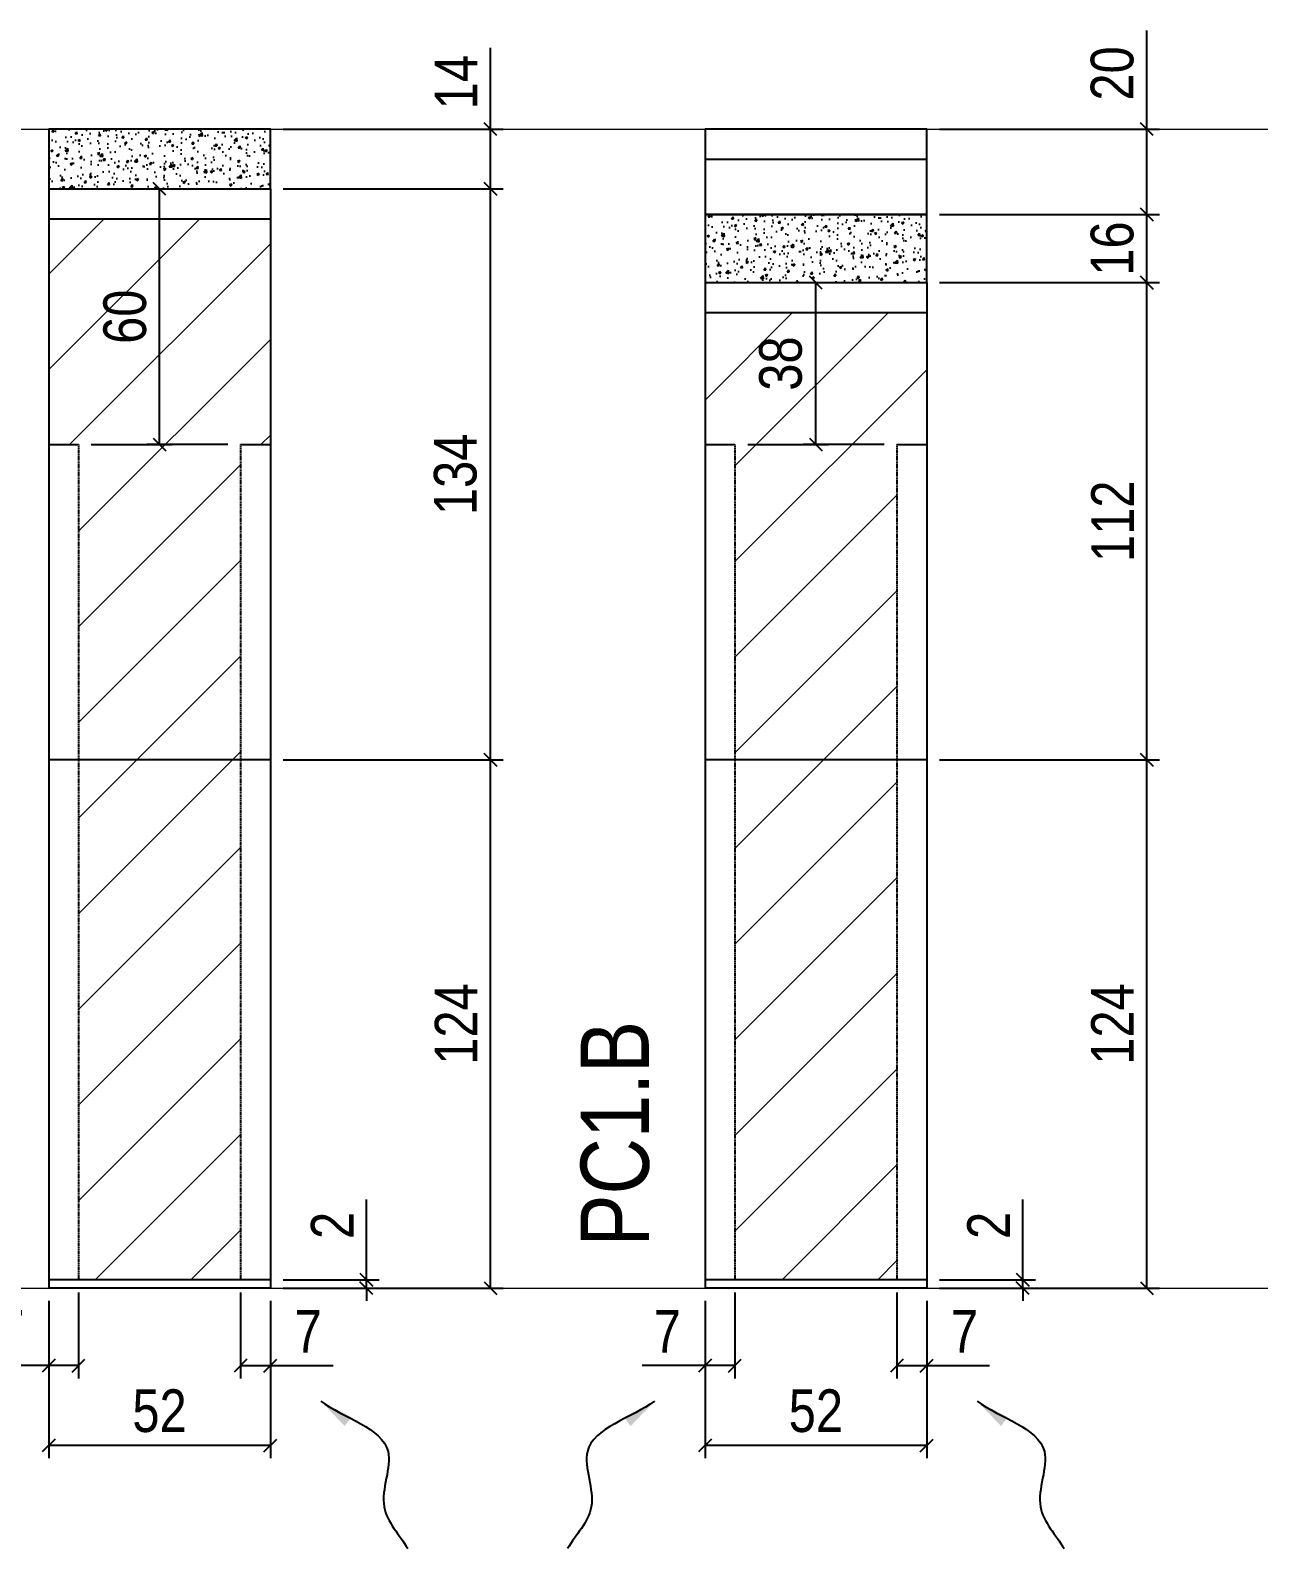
# Model space of a CAD drawing. Extents: x 2282 to 12463, y 760 to 16806.
# Drawn here: x 8032.9 to 8321.1, y 14872.5 to 15228.9 of the extents above; entities that cross this region are included whole.
import ezdxf

# ---------------------------------------------------------------- set-up
doc = ezdxf.new("R2010")
doc.units = 0
doc.linetypes.add('HIDDEN', pattern=[0.375, 0.25, -0.125])
doc.layers.add('CARIMBO', color=255, linetype='Continuous', lineweight=9)
doc.layers.add('Hachura', color=251, linetype='Continuous', lineweight=9)
for name, color, linetype in [('COTA', 241, 'Continuous'), ('NOMENCLATURA', 7, 'Continuous'), ('Painéis', 200, 'Continuous'), ('SARR_2.2x7', 40, 'Continuous')]:
    doc.layers.add(name, color=color, linetype=linetype)
doc.styles.add('ARIAL_NARROW', font='ARIALN.TTF', dxfattribs={"height": 0.2})
doc.styles.add('COTA TECNICA', font='techl___.ttf', dxfattribs={"height": 10})
doc.styles.add('COTA TECNICA-50', font='techl___.ttf', dxfattribs={"height": 10})
doc.styles.get("Standard").update_dxf_attribs({"font": 'arial.ttf'})
doc.dimstyles.new('COTA PAINEL-50', dxfattribs={"dimtxt": 10, "dimasz": 3, "dimexe": 3, "dimexo": 3, "dimgap": 3, "dimtad": 1, "dimdec": 1, "dimzin": 12, "dimdsep": 46, "dimtxsty": 'COTA TECNICA-50', "dimblk1": 'OBLIQUE', "dimblk2": 'OBLIQUE', "dimsah": 1, "dimcen": 0.9, "dimclrd": 4, "dimclre": 4, "dimclrt": 240, "dimadec": 1, "dimazin": 3, "dimtfac": 1, "dimtdec": 1, "dimtmove": 0, "dimatfit": 3, "dimfxl": 1, "dimtolj": 1, "dimtzin": 12, "dimarcsym": 0})
doc.dimstyles.new('PAINEL', dxfattribs={"dimtxt": 10, "dimasz": 3, "dimexe": 3, "dimexo": 3, "dimgap": 3, "dimtad": 1, "dimdec": 1, "dimzin": 12, "dimdsep": 46, "dimtxsty": 'COTA TECNICA', "dimblk1": 'OBLIQUE', "dimblk2": 'OBLIQUE', "dimsah": 1, "dimcen": 0.9, "dimclrd": 4, "dimclre": 4, "dimclrt": 240, "dimadec": 1, "dimazin": 3, "dimtfac": 1, "dimtdec": 1, "dimtmove": 0, "dimatfit": 3, "dimfxl": 1, "dimtolj": 1, "dimtzin": 12, "dimarcsym": 0})
doc.dimstyles.get("Standard").update_dxf_attribs({"dimtxt": 0.18, "dimasz": 0.18, "dimexe": 0.18, "dimexo": 0.0625, "dimgap": 0.09, "dimtad": 0, "dimtih": 1, "dimtoh": 1, "dimdec": 4, "dimzin": 0, "dimdsep": 46, "dimtxsty": 'Standard', "dimcen": 0.09, "dimadec": 0, "dimazin": 0, "dimtfac": 1, "dimtdec": 4, "dimtofl": 0, "dimtmove": 0, "dimatfit": 3, "dimfxl": 1, "dimtolj": 1, "dimtzin": 0, "dimarcsym": 0})

# ---------------------------------------------------------------- blocks, each defined once
blk = doc.blocks.new('_Oblique')
at = {"color": 0, "linetype": 'ByBlock', "lineweight": -2}
blk.add_line((-0.5, -0.5), (0.5, 0.5), dxfattribs=at)
blk = doc.blocks.new('*D125')
at = {"layer": 'COTA', "color": 4, "lineweight": -2, "transparency": 16777216}
for p, q in [((8111.73, 14935.65), (8111.73, 14954.45)), ((8092.2, 14935.65), (8114.73, 14935.65)), ((8111.73, 14933.65), (8111.73, 14935.65)), ((8092.2, 14933.65), (8114.73, 14933.65)), ((8111.73, 14933.65), (8111.73, 14930.65))]:
    blk.add_line(p, q, dxfattribs=at)
at = {"layer": 'Defpoints', "color": 0, "transparency": 16777216}
for p in [(8089.2, 14935.65), (8089.2, 14933.65), (8111.73, 14933.65)]:
    blk.add_point(p, dxfattribs=at)
at = {"layer": 'COTA', "color": 4, "lineweight": -2, "transparency": 16777216, "xscale": 3, "yscale": 3, "zscale": 3}
for p, rotation in [((8111.73, 14935.65), 270), ((8111.73, 14933.65), 90)]:
    blk.add_blockref('_Oblique', p, dxfattribs=dict(at, rotation=rotation))
at = {"layer": 'COTA', "color": 240, "transparency": 16777216, "insert": (8103.73, 14948.39), "char_height": 10, "attachment_point": 5, "rotation": 90, "style": 'COTA TECNICA-50'}
blk.add_mtext('\\A1;2', dxfattribs=at)
blk = doc.blocks.new('*D126')
at = {"layer": 'COTA', "color": 4, "linetype": 'ByBlock', "lineweight": -2, "transparency": 16777216}
for p, q in [((8092.2, 15057.65), (8143.86, 15057.65)), ((8140.86, 14933.65), (8140.86, 15057.65)), ((8092.2, 14933.65), (8143.86, 14933.65))]:
    blk.add_line(p, q, dxfattribs=at)
at = {"layer": 'Defpoints', "color": 0, "linetype": 'ByBlock', "transparency": 16777216}
for p in [(8089.2, 15057.65), (8140.86, 15057.65), (8089.2, 14933.65)]:
    blk.add_point(p, dxfattribs=at)
at = {"layer": 'COTA', "color": 4, "linetype": 'ByBlock', "lineweight": -2, "transparency": 16777216, "xscale": 3, "yscale": 3, "zscale": 3}
for p, rotation in [((8140.86, 15057.65), 90), ((8140.86, 14933.65), 270)]:
    blk.add_blockref('_Oblique', p, dxfattribs=dict(at, rotation=rotation))
at = {"layer": 'COTA', "color": 240, "linetype": 'ByBlock', "transparency": 16777216, "insert": (8132.79, 14995.65), "char_height": 10, "attachment_point": 5, "rotation": 90, "style": 'COTA TECNICA'}
blk.add_mtext('\\A1;124', dxfattribs=at)
blk = doc.blocks.new('*D140')
at = {"layer": 'COTA', "color": 4, "linetype": 'ByBlock', "lineweight": -2, "transparency": 16777216}
for p, q in [((8037.2, 14930.65), (8037.2, 14893.72)), ((8089.2, 14930.65), (8089.2, 14893.72)), ((8089.2, 14896.72), (8037.2, 14896.72))]:
    blk.add_line(p, q, dxfattribs=at)
at = {"layer": 'Defpoints', "color": 0, "linetype": 'ByBlock', "transparency": 16777216}
for p in [(8037.2, 14933.65), (8089.2, 14933.65), (8037.2, 14896.72)]:
    blk.add_point(p, dxfattribs=at)
at = {"layer": 'COTA', "color": 4, "linetype": 'ByBlock', "lineweight": -2, "transparency": 16777216, "xscale": 3, "yscale": 3, "zscale": 3, "rotation": 180}
blk.add_blockref('_Oblique', (8037.2, 14896.72), dxfattribs=at)
at = {"layer": 'COTA', "color": 4, "linetype": 'ByBlock', "lineweight": -2, "transparency": 16777216, "xscale": 3, "yscale": 3, "zscale": 3}
blk.add_blockref('_Oblique', (8089.2, 14896.72), dxfattribs=at)
at = {"layer": 'COTA', "color": 240, "linetype": 'ByBlock', "transparency": 16777216, "insert": (8063.2, 14904.83), "char_height": 10, "attachment_point": 5, "style": 'COTA TECNICA'}
blk.add_mtext('\\A1;52', dxfattribs=at)
blk = doc.blocks.new('*D127')
at = {"layer": 'COTA', "color": 4, "linetype": 'ByBlock', "lineweight": -2, "transparency": 16777216}
for p, q in [((8092.2, 15191.65), (8143.86, 15191.65)), ((8140.86, 15057.65), (8140.86, 15191.65)), ((8092.2, 15057.65), (8143.86, 15057.65))]:
    blk.add_line(p, q, dxfattribs=at)
at = {"layer": 'Defpoints', "color": 0, "linetype": 'ByBlock', "transparency": 16777216}
for p in [(8089.2, 15191.65), (8140.86, 15191.65), (8089.2, 15057.65)]:
    blk.add_point(p, dxfattribs=at)
at = {"layer": 'COTA', "color": 4, "linetype": 'ByBlock', "lineweight": -2, "transparency": 16777216, "xscale": 3, "yscale": 3, "zscale": 3}
for p, rotation in [((8140.86, 15191.65), 90), ((8140.86, 15057.65), 270)]:
    blk.add_blockref('_Oblique', p, dxfattribs=dict(at, rotation=rotation))
at = {"layer": 'COTA', "color": 240, "linetype": 'ByBlock', "transparency": 16777216, "insert": (8132.64, 15124.65), "char_height": 10, "attachment_point": 5, "rotation": 90, "style": 'COTA TECNICA'}
blk.add_mtext('\\A1;134', dxfattribs=at)
blk = doc.blocks.new('*D141')
at = {"layer": 'COTA', "color": 4, "lineweight": -2, "transparency": 16777216}
for p, q in [((8140.86, 15205.65), (8140.86, 15224.76)), ((8092.2, 15205.65), (8143.86, 15205.65)), ((8140.86, 15191.65), (8140.86, 15205.65)), ((8092.2, 15191.65), (8143.86, 15191.65))]:
    blk.add_line(p, q, dxfattribs=at)
at = {"layer": 'Defpoints', "color": 0, "transparency": 16777216}
for p in [(8089.2, 15205.65), (8140.86, 15205.65), (8089.2, 15191.65)]:
    blk.add_point(p, dxfattribs=at)
at = {"layer": 'COTA', "color": 4, "lineweight": -2, "transparency": 16777216, "xscale": 3, "yscale": 3, "zscale": 3}
for p, rotation in [((8140.86, 15205.65), 90), ((8140.86, 15191.65), 270)]:
    blk.add_blockref('_Oblique', p, dxfattribs=dict(at, rotation=rotation))
at = {"layer": 'COTA', "color": 240, "transparency": 16777216, "insert": (8132.79, 15216.71), "char_height": 10, "attachment_point": 5, "rotation": 90, "style": 'COTA TECNICA'}
blk.add_mtext('\\A1;14', dxfattribs=at)
blk = doc.blocks.new('*D130')
at = {"layer": 'COTA', "color": 4, "lineweight": -2, "transparency": 16777216}
for p, q in [((8082.2, 14932.65), (8082.2, 14912.47)), ((8089.2, 14930.65), (8089.2, 14912.47)), ((8082.2, 14915.47), (8089.2, 14915.47)), ((8089.2, 14915.47), (8103.93, 14915.47))]:
    blk.add_line(p, q, dxfattribs=at)
at = {"layer": 'Defpoints', "color": 0, "transparency": 16777216}
for p in [(8082.2, 14935.65), (8089.2, 14933.65), (8089.2, 14915.47)]:
    blk.add_point(p, dxfattribs=at)
at = {"layer": 'COTA', "color": 4, "lineweight": -2, "transparency": 16777216, "xscale": 3, "yscale": 3, "zscale": 3, "rotation": 180}
blk.add_blockref('_Oblique', (8082.2, 14915.47), dxfattribs=at)
at = {"layer": 'COTA', "color": 4, "lineweight": -2, "transparency": 16777216, "xscale": 3, "yscale": 3, "zscale": 3}
blk.add_blockref('_Oblique', (8089.2, 14915.47), dxfattribs=at)
at = {"layer": 'COTA', "color": 240, "transparency": 16777216, "insert": (8098.07, 14923.54), "char_height": 10, "attachment_point": 5, "style": 'COTA TECNICA-50'}
blk.add_mtext('\\A1;7', dxfattribs=at)
blk = doc.blocks.new('*D131')
at = {"layer": 'COTA', "color": 4, "lineweight": -2, "transparency": 16777216}
for p, q in [((8037.2, 14930.65), (8037.2, 14912.47)), ((8044.2, 14932.65), (8044.2, 14912.47)), ((8037.2, 14915.47), (8022.47, 14915.47)), ((8044.2, 14915.47), (8037.2, 14915.47))]:
    blk.add_line(p, q, dxfattribs=at)
at = {"layer": 'Defpoints', "color": 0, "transparency": 16777216}
for p in [(8044.2, 14935.65), (8037.2, 14933.65), (8037.2, 14915.47)]:
    blk.add_point(p, dxfattribs=at)
at = {"layer": 'COTA', "color": 4, "lineweight": -2, "transparency": 16777216, "xscale": 3, "yscale": 3, "zscale": 3, "rotation": 180}
blk.add_blockref('_Oblique', (8037.2, 14915.47), dxfattribs=at)
at = {"layer": 'COTA', "color": 4, "lineweight": -2, "transparency": 16777216, "xscale": 3, "yscale": 3, "zscale": 3}
blk.add_blockref('_Oblique', (8044.2, 14915.47), dxfattribs=at)
at = {"layer": 'COTA', "color": 240, "transparency": 16777216, "insert": (8028.34, 14923.54), "char_height": 10, "attachment_point": 5, "style": 'COTA TECNICA-50'}
blk.add_mtext('\\A1;7', dxfattribs=at)
blk = doc.blocks.new('*D145')
at = {"layer": 'COTA', "color": 4, "lineweight": -2, "transparency": 16777216}
for p, q in [((8063.2, 15131.65), (8063.2, 15191.65)), ((8047.2, 15131.65), (8066.2, 15131.65))]:
    blk.add_line(p, q, dxfattribs=at)
at = {"layer": 'Defpoints', "color": 0, "transparency": 16777216}
for p in [(8063.2, 15191.65), (8063.2, 15191.65), (8044.2, 15131.65)]:
    blk.add_point(p, dxfattribs=at)
at = {"layer": 'COTA', "color": 4, "lineweight": -2, "transparency": 16777216, "xscale": 3, "yscale": 3, "zscale": 3}
for p, rotation in [((8063.2, 15191.65), 90), ((8063.2, 15131.65), 270)]:
    blk.add_blockref('_Oblique', p, dxfattribs=dict(at, rotation=rotation))
at = {"layer": 'COTA', "color": 240, "transparency": 16777216, "insert": (8055.1, 15161.65), "char_height": 10, "attachment_point": 5, "rotation": 90, "style": 'COTA TECNICA'}
blk.add_mtext('\\A1;60', dxfattribs=at)
blk = doc.blocks.new('*D146')
at = {"layer": 'COTA', "color": 4, "lineweight": -2, "transparency": 16777216}
for p, q in [((8063.2, 15131.65), (8063.2, 15191.65)), ((8079.2, 15131.65), (8060.2, 15131.65))]:
    blk.add_line(p, q, dxfattribs=at)
at = {"layer": 'Defpoints', "color": 0, "transparency": 16777216}
for p in [(8063.2, 15191.65), (8063.2, 15191.65), (8082.2, 15131.65)]:
    blk.add_point(p, dxfattribs=at)
at = {"layer": 'COTA', "color": 4, "lineweight": -2, "transparency": 16777216, "xscale": 3, "yscale": 3, "zscale": 3}
for p, rotation in [((8063.2, 15191.65), 90), ((8063.2, 15131.65), 270)]:
    blk.add_blockref('_Oblique', p, dxfattribs=dict(at, rotation=rotation))
at = {"layer": 'COTA', "color": 240, "transparency": 16777216, "insert": (8055.1, 15161.65), "char_height": 10, "attachment_point": 5, "rotation": 90, "style": 'COTA TECNICA'}
blk.add_mtext('\\A1;60', dxfattribs=at)
blk = doc.blocks.new('*D147')
at = {"layer": 'COTA', "color": 4, "lineweight": -2, "transparency": 16777216}
for p, q in [((8265.72, 14935.65), (8265.72, 14954.45)), ((8246.19, 14935.65), (8268.72, 14935.65)), ((8265.72, 14933.65), (8265.72, 14935.65)), ((8246.19, 14933.65), (8268.72, 14933.65)), ((8265.72, 14933.65), (8265.72, 14930.65))]:
    blk.add_line(p, q, dxfattribs=at)
at = {"layer": 'Defpoints', "color": 0, "transparency": 16777216}
for p in [(8243.19, 14935.65), (8243.19, 14933.65), (8265.72, 14933.65)]:
    blk.add_point(p, dxfattribs=at)
at = {"layer": 'COTA', "color": 4, "lineweight": -2, "transparency": 16777216, "xscale": 3, "yscale": 3, "zscale": 3}
for p, rotation in [((8265.72, 14935.65), 270), ((8265.72, 14933.65), 90)]:
    blk.add_blockref('_Oblique', p, dxfattribs=dict(at, rotation=rotation))
at = {"layer": 'COTA', "color": 240, "transparency": 16777216, "insert": (8257.72, 14948.39), "char_height": 10, "attachment_point": 5, "rotation": 90, "style": 'COTA TECNICA-50'}
blk.add_mtext('\\A1;2', dxfattribs=at)
blk = doc.blocks.new('*D148')
at = {"layer": 'COTA', "color": 4, "linetype": 'ByBlock', "lineweight": -2, "transparency": 16777216}
for p, q in [((8246.19, 15057.65), (8297.85, 15057.65)), ((8294.85, 14933.65), (8294.85, 15057.65)), ((8246.19, 14933.65), (8297.85, 14933.65))]:
    blk.add_line(p, q, dxfattribs=at)
at = {"layer": 'Defpoints', "color": 0, "linetype": 'ByBlock', "transparency": 16777216}
for p in [(8243.19, 15057.65), (8294.85, 15057.65), (8243.19, 14933.65)]:
    blk.add_point(p, dxfattribs=at)
at = {"layer": 'COTA', "color": 4, "linetype": 'ByBlock', "lineweight": -2, "transparency": 16777216, "xscale": 3, "yscale": 3, "zscale": 3}
for p, rotation in [((8294.85, 15057.65), 90), ((8294.85, 14933.65), 270)]:
    blk.add_blockref('_Oblique', p, dxfattribs=dict(at, rotation=rotation))
at = {"layer": 'COTA', "color": 240, "linetype": 'ByBlock', "transparency": 16777216, "insert": (8286.78, 14995.65), "char_height": 10, "attachment_point": 5, "rotation": 90, "style": 'COTA TECNICA'}
blk.add_mtext('\\A1;124', dxfattribs=at)
blk = doc.blocks.new('*D154')
at = {"layer": 'COTA', "color": 4, "linetype": 'ByBlock', "lineweight": -2, "transparency": 16777216}
for p, q in [((8191.19, 14930.65), (8191.19, 14893.72)), ((8243.19, 14930.65), (8243.19, 14893.72)), ((8243.19, 14896.72), (8191.19, 14896.72))]:
    blk.add_line(p, q, dxfattribs=at)
at = {"layer": 'Defpoints', "color": 0, "linetype": 'ByBlock', "transparency": 16777216}
for p in [(8191.19, 14933.65), (8243.19, 14933.65), (8191.19, 14896.72)]:
    blk.add_point(p, dxfattribs=at)
at = {"layer": 'COTA', "color": 4, "linetype": 'ByBlock', "lineweight": -2, "transparency": 16777216, "xscale": 3, "yscale": 3, "zscale": 3, "rotation": 180}
blk.add_blockref('_Oblique', (8191.19, 14896.72), dxfattribs=at)
at = {"layer": 'COTA', "color": 4, "linetype": 'ByBlock', "lineweight": -2, "transparency": 16777216, "xscale": 3, "yscale": 3, "zscale": 3}
blk.add_blockref('_Oblique', (8243.19, 14896.72), dxfattribs=at)
at = {"layer": 'COTA', "color": 240, "linetype": 'ByBlock', "transparency": 16777216, "insert": (8217.19, 14904.83), "char_height": 10, "attachment_point": 5, "style": 'COTA TECNICA'}
blk.add_mtext('\\A1;52', dxfattribs=at)
blk = doc.blocks.new('*D149')
at = {"layer": 'COTA', "color": 4, "linetype": 'ByBlock', "lineweight": -2, "transparency": 16777216}
for p, q in [((8246.19, 15169.65), (8297.85, 15169.65)), ((8294.85, 15057.65), (8294.85, 15169.65)), ((8246.19, 15057.65), (8297.85, 15057.65))]:
    blk.add_line(p, q, dxfattribs=at)
at = {"layer": 'Defpoints', "color": 0, "linetype": 'ByBlock', "transparency": 16777216}
for p in [(8243.19, 15169.65), (8294.85, 15169.65), (8243.19, 15057.65)]:
    blk.add_point(p, dxfattribs=at)
at = {"layer": 'COTA', "color": 4, "linetype": 'ByBlock', "lineweight": -2, "transparency": 16777216, "xscale": 3, "yscale": 3, "zscale": 3}
for p, rotation in [((8294.85, 15169.65), 90), ((8294.85, 15057.65), 270)]:
    blk.add_blockref('_Oblique', p, dxfattribs=dict(at, rotation=rotation))
at = {"layer": 'COTA', "color": 240, "linetype": 'ByBlock', "transparency": 16777216, "insert": (8286.8, 15113.65), "char_height": 10, "attachment_point": 5, "rotation": 90, "style": 'COTA TECNICA'}
blk.add_mtext('\\A1;112', dxfattribs=at)
blk = doc.blocks.new('*D155')
at = {"layer": 'COTA', "color": 4, "lineweight": -2, "transparency": 16777216}
for p, q in [((8246.19, 15185.65), (8297.85, 15185.65)), ((8294.85, 15169.65), (8294.85, 15185.65)), ((8246.19, 15169.65), (8297.85, 15169.65))]:
    blk.add_line(p, q, dxfattribs=at)
at = {"layer": 'Defpoints', "color": 0, "transparency": 16777216}
for p in [(8243.19, 15185.65), (8294.85, 15185.65), (8243.19, 15169.65)]:
    blk.add_point(p, dxfattribs=at)
at = {"layer": 'COTA', "color": 4, "lineweight": -2, "transparency": 16777216, "xscale": 3, "yscale": 3, "zscale": 3}
for p, rotation in [((8294.85, 15185.65), 90), ((8294.85, 15169.65), 270)]:
    blk.add_blockref('_Oblique', p, dxfattribs=dict(at, rotation=rotation))
at = {"layer": 'COTA', "color": 240, "transparency": 16777216, "insert": (8286.75, 15177.65), "char_height": 10, "attachment_point": 5, "rotation": 90, "style": 'COTA TECNICA'}
blk.add_mtext('\\A1;16', dxfattribs=at)
blk = doc.blocks.new('*D150')
at = {"layer": 'COTA', "color": 4, "lineweight": -2, "transparency": 16777216}
for p, q in [((8236.19, 14932.65), (8236.19, 14912.47)), ((8243.19, 14930.65), (8243.19, 14912.47)), ((8236.19, 14915.47), (8243.19, 14915.47)), ((8243.19, 14915.47), (8257.92, 14915.47))]:
    blk.add_line(p, q, dxfattribs=at)
at = {"layer": 'Defpoints', "color": 0, "transparency": 16777216}
for p in [(8236.19, 14935.65), (8243.19, 14933.65), (8243.19, 14915.47)]:
    blk.add_point(p, dxfattribs=at)
at = {"layer": 'COTA', "color": 4, "lineweight": -2, "transparency": 16777216, "xscale": 3, "yscale": 3, "zscale": 3, "rotation": 180}
blk.add_blockref('_Oblique', (8236.19, 14915.47), dxfattribs=at)
at = {"layer": 'COTA', "color": 4, "lineweight": -2, "transparency": 16777216, "xscale": 3, "yscale": 3, "zscale": 3}
blk.add_blockref('_Oblique', (8243.19, 14915.47), dxfattribs=at)
at = {"layer": 'COTA', "color": 240, "transparency": 16777216, "insert": (8252.06, 14923.54), "char_height": 10, "attachment_point": 5, "style": 'COTA TECNICA-50'}
blk.add_mtext('\\A1;7', dxfattribs=at)
blk = doc.blocks.new('*D151')
at = {"layer": 'COTA', "color": 4, "lineweight": -2, "transparency": 16777216}
for p, q in [((8191.19, 14930.65), (8191.19, 14912.47)), ((8198.19, 14932.65), (8198.19, 14912.47)), ((8191.19, 14915.47), (8176.46, 14915.47)), ((8198.19, 14915.47), (8191.19, 14915.47))]:
    blk.add_line(p, q, dxfattribs=at)
at = {"layer": 'Defpoints', "color": 0, "transparency": 16777216}
for p in [(8198.19, 14935.65), (8191.19, 14933.65), (8191.19, 14915.47)]:
    blk.add_point(p, dxfattribs=at)
at = {"layer": 'COTA', "color": 4, "lineweight": -2, "transparency": 16777216, "xscale": 3, "yscale": 3, "zscale": 3, "rotation": 180}
blk.add_blockref('_Oblique', (8191.19, 14915.47), dxfattribs=at)
at = {"layer": 'COTA', "color": 4, "lineweight": -2, "transparency": 16777216, "xscale": 3, "yscale": 3, "zscale": 3}
blk.add_blockref('_Oblique', (8198.19, 14915.47), dxfattribs=at)
at = {"layer": 'COTA', "color": 240, "transparency": 16777216, "insert": (8182.33, 14923.54), "char_height": 10, "attachment_point": 5, "style": 'COTA TECNICA-50'}
blk.add_mtext('\\A1;7', dxfattribs=at)
blk = doc.blocks.new('*D152')
at = {"layer": 'COTA', "color": 4, "lineweight": -2, "transparency": 16777216}
for p, q in [((8217.19, 15131.65), (8217.19, 15169.65)), ((8201.19, 15131.65), (8220.19, 15131.65))]:
    blk.add_line(p, q, dxfattribs=at)
at = {"layer": 'Defpoints', "color": 0, "transparency": 16777216}
for p in [(8217.19, 15169.65), (8217.19, 15169.65), (8198.19, 15131.65)]:
    blk.add_point(p, dxfattribs=at)
at = {"layer": 'COTA', "color": 4, "lineweight": -2, "transparency": 16777216, "xscale": 3, "yscale": 3, "zscale": 3}
for p, rotation in [((8217.19, 15169.65), 90), ((8217.19, 15131.65), 270)]:
    blk.add_blockref('_Oblique', p, dxfattribs=dict(at, rotation=rotation))
at = {"layer": 'COTA', "color": 240, "transparency": 16777216, "insert": (8208.95, 15150.65), "char_height": 10, "attachment_point": 5, "rotation": 90, "style": 'COTA TECNICA'}
blk.add_mtext('\\A1;38', dxfattribs=at)
blk = doc.blocks.new('*D153')
at = {"layer": 'COTA', "color": 4, "lineweight": -2, "transparency": 16777216}
for p, q in [((8217.19, 15131.65), (8217.19, 15169.65)), ((8233.19, 15131.65), (8214.19, 15131.65))]:
    blk.add_line(p, q, dxfattribs=at)
at = {"layer": 'Defpoints', "color": 0, "transparency": 16777216}
for p in [(8217.19, 15169.65), (8217.19, 15169.65), (8236.19, 15131.65)]:
    blk.add_point(p, dxfattribs=at)
at = {"layer": 'COTA', "color": 4, "lineweight": -2, "transparency": 16777216, "xscale": 3, "yscale": 3, "zscale": 3}
for p, rotation in [((8217.19, 15169.65), 90), ((8217.19, 15131.65), 270)]:
    blk.add_blockref('_Oblique', p, dxfattribs=dict(at, rotation=rotation))
at = {"layer": 'COTA', "color": 240, "transparency": 16777216, "insert": (8208.95, 15150.65), "char_height": 10, "attachment_point": 5, "rotation": 90, "style": 'COTA TECNICA'}
blk.add_mtext('\\A1;38', dxfattribs=at)
blk = doc.blocks.new('*D156')
at = {"layer": 'COTA', "color": 4, "lineweight": -2, "transparency": 16777216}
for p, q in [((8294.85, 15205.65), (8294.85, 15228.86)), ((8246.19, 15205.65), (8297.85, 15205.65)), ((8294.85, 15185.65), (8294.85, 15205.65)), ((8246.19, 15185.65), (8297.85, 15185.65))]:
    blk.add_line(p, q, dxfattribs=at)
at = {"layer": 'Defpoints', "color": 0, "transparency": 16777216}
for p in [(8243.19, 15205.65), (8294.85, 15205.65), (8243.19, 15185.65)]:
    blk.add_point(p, dxfattribs=at)
at = {"layer": 'COTA', "color": 4, "lineweight": -2, "transparency": 16777216, "xscale": 3, "yscale": 3, "zscale": 3}
for p, rotation in [((8294.85, 15205.65), 90), ((8294.85, 15185.65), 270)]:
    blk.add_blockref('_Oblique', p, dxfattribs=dict(at, rotation=rotation))
at = {"layer": 'COTA', "color": 240, "transparency": 16777216, "insert": (8286.75, 15218.75), "char_height": 10, "attachment_point": 5, "rotation": 90, "style": 'COTA TECNICA'}
blk.add_mtext('\\A1;20', dxfattribs=at)

msp = doc.modelspace()

# ---------------------------------------------------------------- hatches: boundary and pattern name
at = {"layer": 'COTA'}
h = msp.add_hatch(dxfattribs=at)
h.set_pattern_fill('AR-CONC', color=256, scale=0.03)
h.set_pattern_definition([(50, (2621.1503, -60), (5.4655401, -0.4781726), [0.5715, -6.2865]), (355, (2621.15, -60), (-1.0573026, 5.7317054), [0.4572, -5.0292175]), (100.451445, (2621.606, -60.04), (4.4082374, 5.2535326), [0.4857003, -5.3427073]), (46.1842, (2621.15, -58.476), (8.1323712, -1.2612698), [0.85725, -9.42975]), (96.63556, (2621.828, -58.581), (7.122124, 7.4227837), [0.7285507, -8.0140682]), (351.18415, (2621.15, -58.476), (7.122124, 7.4227837), [0.685799, -7.543792]), (21, (2621.9123, -58.857), (4.5484317, -3.067956), [0.5715, -6.2865]), (326, (2621.912, -58.857), (1.8540609, 5.525639), [0.4572, -5.0292]), (71.451445, (2622.2913, -59.1127), (6.4024926, 2.457683), [0.4857003, -5.3426981]), (37.5, (2621.1503, -60), (0.0926581, 2.53665117), [0, -4.96824, 0, -5.1054, 0, -5.04825]), (7.5, (2621.1503, -60), (2.00458988, 3.00541724), [0, -2.91084, 0, -4.85394, 0, -1.92405]), (327.5, (2619.451, -60), (4.06771786, -0.17186232), [0, -1.905, 0, -5.9436, 0, -7.8867]), (317.5, (2618.689, -60), (4.44387544, 0.7627947), [0, -2.4765, 0, -3.94716, 0, -5.6007])])
h.paths.add_polyline_path([(8037.2, 15205.65), (8037.2, 15191.65), (8089.2, 15191.65), (8089.2, 15205.65)])
h = msp.add_hatch(dxfattribs=at)
h.set_pattern_fill('AR-CONC', color=256, scale=0.03)
h.set_pattern_definition([(50, (2775.14, -80), (5.4655401, -0.4781726), [0.5715, -6.2865]), (355, (2775.14, -80), (-1.0573026, 5.7317054), [0.4572, -5.0292175]), (100.451445, (2775.5955, -80.04), (4.4082374, 5.2535326), [0.4857003, -5.3427073]), (46.1842, (2775.14, -78.476), (8.1323712, -1.2612698), [0.85725, -9.42975]), (96.63556, (2775.818, -78.581), (7.122124, 7.4227837), [0.7285507, -8.0140682]), (351.18415, (2775.14, -78.476), (7.122124, 7.4227837), [0.685799, -7.543792]), (21, (2775.902, -78.857), (4.5484317, -3.067956), [0.5715, -6.2865]), (326, (2775.902, -78.857), (1.8540609, 5.525639), [0.4572, -5.0292]), (71.451445, (2776.281, -79.1127), (6.4024926, 2.457683), [0.4857003, -5.3426981]), (37.5, (2775.14, -80), (0.0926581, 2.53665117), [0, -4.96824, 0, -5.1054, 0, -5.04825]), (7.5, (2775.14, -80), (2.00458988, 3.00541724), [0, -2.91084, 0, -4.85394, 0, -1.92405]), (327.5, (2773.4407, -80), (4.06771786, -0.17186232), [0, -1.905, 0, -5.9436, 0, -7.8867]), (317.5, (2772.6787, -80), (4.44387544, 0.7627947), [0, -2.4765, 0, -3.94716, 0, -5.6007])])
h.paths.add_polyline_path([(8191.19, 15185.65), (8191.19, 15169.65), (8243.19, 15169.65), (8243.19, 15185.65)])
at = {"layer": 'Hachura', "linetype": 'ByBlock'}
h = msp.add_hatch(dxfattribs=at)
h.set_pattern_fill('ANSI31', color=256, scale=5)
h.set_pattern_definition([(45, (-51.749, 3445.725), (-11.22532, 11.22532), [])])
h.paths.add_polyline_path([(8082.2, 15057.65), (8044.2, 15057.65), (8044.2, 14935.65), (8082.2, 14935.65)])
h.paths.add_polyline_path([(8044.2, 15057.65), (8082.2, 15057.65), (8082.2, 15131.65), (8089.2, 15131.65), (8089.2, 15184.65), (8037.2, 15184.65), (8037.2, 15131.65), (8044.2, 15131.65)])
h = msp.add_hatch(dxfattribs=at)
h.set_pattern_fill('ANSI31', color=256, scale=5)
h.set_pattern_definition([(45, (-70.23, 3445.725), (-11.22532, 11.22532), [])])
h.paths.add_polyline_path([(8198.19, 14935.65), (8236.19, 14935.65), (8236.19, 15057.65), (8198.19, 15057.65)])
h.paths.add_polyline_path([(8236.19, 15131.65), (8243.19, 15131.65), (8243.19, 15162.65), (8191.19, 15162.65), (8191.19, 15131.65), (8198.19, 15131.65), (8198.19, 15057.65), (8236.19, 15057.65)])

# ---------------------------------------------------------------- linework, layer by layer
at = {"layer": 'CARIMBO', "color": 3}
for p, q in [((4483.39, 15205.65), (9611.68, 15205.65)), ((4483.39, 14933.65), (9611.68, 14933.65))]:
    msp.add_line(p, q, dxfattribs=at)
at = {"layer": 'COTA'}
for p, q in [((8037.2, 15131.65), (8044.2, 15131.65)), ((8082.2, 15131.65), (8089.2, 15131.65)), ((8191.19, 15131.65), (8198.19, 15131.65)), ((8236.19, 15131.65), (8243.19, 15131.65))]:
    msp.add_line(p, q, dxfattribs=at)
for points in [[(8037.2, 15191.65), (8089.2, 15191.65), (8089.2, 15205.65), (8037.2, 15205.65)], [(8191.19, 15169.65), (8243.19, 15169.65), (8243.19, 15185.65), (8191.19, 15185.65)]]:
    msp.add_lwpolyline(points, close=True, dxfattribs=at)
at = {"layer": 'Painéis'}
for p, q in [((8037.2, 15191.65), (8037.2, 14933.65)), ((8037.2, 15191.65), (8089.2, 15191.65)), ((8089.2, 15191.65), (8089.2, 14933.65)), ((8191.19, 15169.65), (8191.19, 14933.65)), ((8191.19, 15169.65), (8243.19, 15169.65)), ((8243.19, 15169.65), (8243.19, 14933.65)), ((8089.2, 15057.65), (8037.2, 15057.65)), ((8243.19, 15057.65), (8191.19, 15057.65)), ((8089.2, 14935.65), (8037.2, 14935.65)), ((8243.19, 14935.65), (8191.19, 14935.65)), ((8089.2, 14933.65), (8037.2, 14933.65)), ((8243.19, 14933.65), (8191.19, 14933.65))]:
    msp.add_line(p, q, dxfattribs=at)
msp.add_lwpolyline([(8191.19, 15185.65), (8243.19, 15185.65), (8243.19, 15205.65), (8191.19, 15205.65)], close=True, dxfattribs=at)
at = {"layer": 'SARR_2.2x7'}
for p, q in [((8191.19, 15198.65), (8243.19, 15198.65)), ((8037.2, 15184.65), (8089.2, 15184.65)), ((8191.19, 15162.65), (8243.19, 15162.65))]:
    msp.add_line(p, q, dxfattribs=at)
at = {"layer": 'SARR_2.2x7', "linetype": 'HIDDEN'}
for p, q in [((8044.2, 15131.65), (8044.2, 15057.65)), ((8082.2, 15131.65), (8082.2, 15057.65)), ((8198.19, 15131.65), (8198.19, 15057.65)), ((8236.19, 15131.65), (8236.19, 15057.65)), ((8044.2, 15057.65), (8044.2, 14935.65)), ((8082.2, 15057.65), (8082.2, 14935.65)), ((8198.19, 15057.65), (8198.19, 14935.65)), ((8236.19, 15057.65), (8236.19, 14935.65))]:
    msp.add_line(p, q, dxfattribs=at)

# ---------------------------------------------------------------- texts
at = {"layer": 'NOMENCLATURA', "style": 'ARIAL_NARROW'}
msp.add_text('PC1.B', height=16, rotation=90, dxfattribs=at).set_placement((8178.01, 14943.42))

# ---------------------------------------------------------------- dimensions: what is measured, and where the dimension line sits
at = {"layer": 'COTA'}
for base, p1, p2, angle, dimstyle, picture, middle in [((8294.85, 15205.65), (8243.19, 15185.65), (8243.19, 15205.65), 90, 'PAINEL', '*D156', (8286.75, 15218.75)), ((8140.86, 15205.65), (8089.2, 15191.65), (8089.2, 15205.65), 90, 'PAINEL', '*D141', (8132.79, 15216.71)), ((8063.2, 15191.65), (8044.2, 15131.65), (8063.2, 15191.65), 90, 'PAINEL', '*D145', (8055.1, 15161.65)), ((8063.2, 15191.65), (8082.2, 15131.65), (8063.2, 15191.65), 90, 'PAINEL', '*D146', (8055.1, 15161.65)), ((8217.19, 15169.65), (8198.19, 15131.65), (8217.19, 15169.65), 90, 'PAINEL', '*D152', (8208.95, 15150.65)), ((8217.19, 15169.65), (8236.19, 15131.65), (8217.19, 15169.65), 90, 'PAINEL', '*D153', (8208.95, 15150.65)), ((8089.2, 14915.47), (8082.2, 14935.65), (8089.2, 14933.65), 180, 'COTA PAINEL-50', '*D130', (8098.07, 14923.54)), ((8243.19, 14915.47), (8236.19, 14935.65), (8243.19, 14933.65), 180, 'COTA PAINEL-50', '*D150', (8252.06, 14923.54))]:
    dim = msp.add_linear_dim(base=base, p1=p1, p2=p2, angle=angle, dimstyle=dimstyle, dxfattribs=at)
    dim.commit()
    dim.dimension.update_dxf_attribs({"geometry": picture, "text_midpoint": middle})
at = {"layer": 'COTA', "linetype": 'ByBlock'}
for base, p1, p2, override, picture, middle in [((8140.86, 15191.65), (8089.2, 15057.65), (8089.2, 15191.65), {"dimarcsym": 2}, '*D127', (8132.64, 15124.65)), ((8294.85, 15169.65), (8243.19, 15057.65), (8243.19, 15169.65), {"dimarcsym": 2}, '*D149', (8286.8, 15113.65)), ((8140.86, 15057.65), (8089.2, 14933.65), (8089.2, 15057.65), {"dimarcsym": 1}, '*D126', (8132.79, 14995.65)), ((8294.85, 15057.65), (8243.19, 14933.65), (8243.19, 15057.65), {"dimarcsym": 1}, '*D148', (8286.78, 14995.65))]:
    dim = msp.add_linear_dim(base=base, p1=p1, p2=p2, angle=90, dimstyle='PAINEL', override=override, dxfattribs=at)
    dim.commit()
    dim.dimension.update_dxf_attribs({"geometry": picture, "text_midpoint": middle})
at = {"layer": 'COTA'}
for base, p1, p2, dimstyle, picture, middle in [((8294.85, 15185.65), (8243.19, 15169.65), (8243.19, 15185.65), 'PAINEL', '*D155', (8294.85, 15177.65)), ((8111.73, 14933.65), (8089.2, 14935.65), (8089.2, 14933.65), 'COTA PAINEL-50', '*D125', (8111.73, 14948.39)), ((8265.72, 14933.65), (8243.19, 14935.65), (8243.19, 14933.65), 'COTA PAINEL-50', '*D147', (8265.72, 14948.39))]:
    dim = msp.add_linear_dim(base=base, p1=p1, p2=p2, angle=90, dimstyle=dimstyle, dxfattribs=at)
    dim.commit()
    dim.dimension.update_dxf_attribs({"geometry": picture, "text_midpoint": middle, "dimtype": 160})
for base, p1, p2, picture, middle in [((8037.2, 14915.47), (8044.2, 14935.65), (8037.2, 14933.65), '*D131', (8028.34, 14923.54)), ((8191.19, 14915.47), (8198.19, 14935.65), (8191.19, 14933.65), '*D151', (8182.33, 14923.54))]:
    dim = msp.add_linear_dim(base=base, p1=p1, p2=p2, dimstyle='COTA PAINEL-50', dxfattribs=at)
    dim.commit()
    dim.dimension.update_dxf_attribs({"geometry": picture, "text_midpoint": middle})
at = {"layer": 'COTA', "linetype": 'ByBlock'}
for base, p1, p2, picture, middle in [((8037.2, 14896.72), (8089.2, 14933.65), (8037.2, 14933.65), '*D140', (8063.2, 14904.83)), ((8191.19, 14896.72), (8243.19, 14933.65), (8191.19, 14933.65), '*D154', (8217.19, 14904.83))]:
    dim = msp.add_linear_dim(base=base, p1=p1, p2=p2, dimstyle='PAINEL', override={"dimarcsym": 2}, dxfattribs=at)
    dim.commit()
    dim.dimension.update_dxf_attribs({"geometry": picture, "text_midpoint": middle})

# ---------------------------------------------------------------- leaders
at = {"layer": 'COTA', "path_type": 1}
for points in [[(8101.03, 14907.15), (8116.82, 14895.31), (8115.89, 14882.31), (8121.44, 14872.52)], [(8179.36, 14907.15), (8163.58, 14895.31), (8164.5, 14882.31), (8158.95, 14872.52)], [(8255.02, 14907.15), (8270.81, 14895.31), (8269.88, 14882.31), (8275.43, 14872.52)]]:
    msp.add_leader(points, dimstyle='Standard', override={"dimasz": 8}, dxfattribs=at)

doc.saveas('drawing.dxf')
